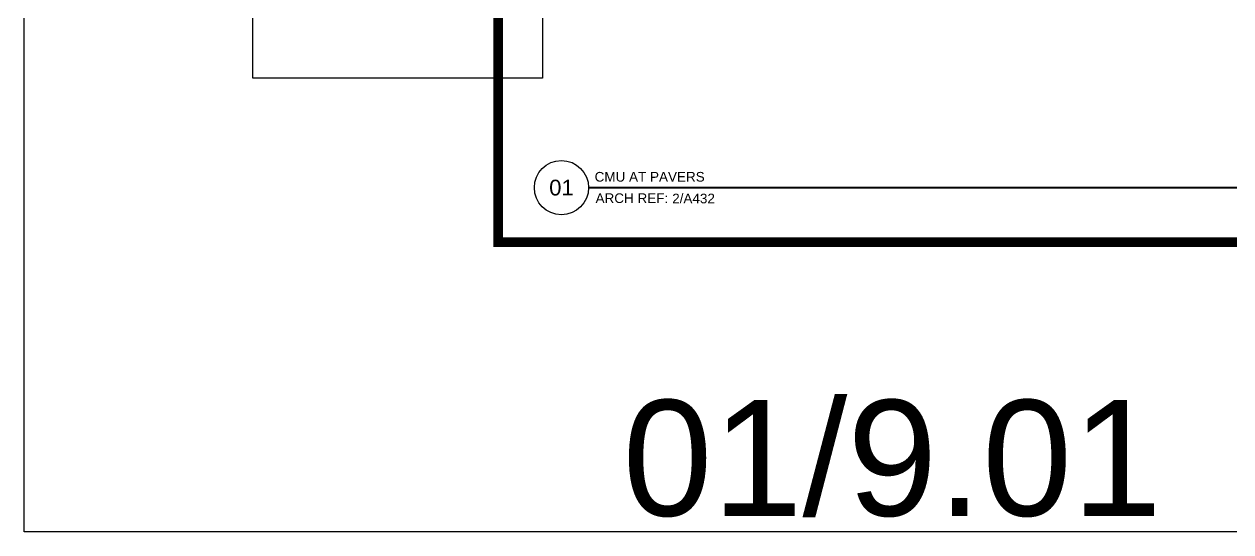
# Model space of a CAD drawing. Header units: inches. Extents: x -257 to 21868, y -296 to 108.
# Drawn here: x -20.1 to 30, y -11.8 to 9.3 of the extents above; entities that cross this region are included whole.
import ezdxf
from ezdxf.enums import TextEntityAlignment as Align

# ---------------------------------------------------------------- set-up
doc = ezdxf.new("R2010")
doc.units = ezdxf.units.IN
doc.header["$MEASUREMENT"] = 0
doc.layers.get('Defpoints').update_dxf_attribs({"color": 3})
doc.layers.add('NSE-Border', color=156, linetype='Continuous', plot=False)
doc.layers.add('NSE-Detail Border', color=7, linetype='Continuous')
doc.layers.add('NSE-Elev-Title', color=51, linetype='Continuous', lineweight=40)
doc.styles.add('004 - NSSM - Standard', font='arial.ttf', dxfattribs={"height": 0.4})
doc.styles.add('008 - NSSM - Standard', font='arial.ttf', dxfattribs={"height": 0.8})
doc.styles.add('048 - NSSM - Standard', font='arial.ttf', dxfattribs={"height": 4.8})

# ---------------------------------------------------------------- blocks, each defined once
blk = doc.blocks.new('*U11')
at = {"ltscale": 0.0625}
blk.add_wipeout([(8.172, 1.036), (0, 1.036), (0, 0), (8.172, 0)], dxfattribs=at)
at = {"layer": 'Defpoints'}
blk.add_circle((0.656, 0.567), 0.281, dxfattribs=at)
at = {"layer": 'NSE-Border', "ltscale": 0.0625, "const_width": 0.1}
blk.add_lwpolyline([(0, 0), (8.172, 0), (8.172, 11.312), (0, 11.312)], close=True, dxfattribs=at)
at = {"layer": 'NSE-Elev-Title'}
blk.add_line((0.938, 0.567), (7.797, 0.567), dxfattribs=at)
at = {"layer": 'Defpoints', "style": '008 - NSSM - Standard'}
blk.add_attdef('DETAIL_NUMBER', text='', height=0.163, dxfattribs=at).set_placement((0.656, 0.567), align=Align.MIDDLE_CENTER)
at = {"layer": 'NSE-Elev-Title', "style": '004 - NSSM - Standard'}
blk.add_text('ARCH REF:', height=0.1, dxfattribs=at).set_placement((1.386, 0.457), align=Align.MIDDLE_CENTER)
for tag, p in [('DETAIL_DESCRIPTION', (1, 0.629)), ('ARCH_REF', (1.804, 0.404))]:
    blk.add_attdef(tag, p, '', height=0.1, dxfattribs=at)
blk = doc.blocks.new('*U20')
blk.add_wipeout([(12, 4), (12, -24.975), (0, -24.975), (0, 4)])
at = {"layer": 'Defpoints', "transparency": 33554457}
blk.add_lwpolyline([(0, 4), (12, 4), (12, -24.975), (0, -24.975)], close=True, dxfattribs=at)

msp = doc.modelspace()

# ---------------------------------------------------------------- linework, layer by layer
at = {"layer": 'Defpoints'}
msp.add_lwpolyline([(-20.05002, 58), (555.94998, 58), (555.94998, -11.75), (-20.05002, -11.75)], close=True, dxfattribs=at)

# ---------------------------------------------------------------- texts
at = {"layer": 'Defpoints', "insert": (15.94998, -6.28629), "char_height": 4.8, "attachment_point": 2, "style": '048 - NSSM - Standard'}
msp.add_mtext_dynamic_manual_height_columns('01/9.01', width=15.7513444, gutter_width=2, heights=[0], dxfattribs=at)

# ---------------------------------------------------------------- next in the draw order: block references
msp.add_blockref('*U20', (-10.56028, 32.02789))

# ---------------------------------------------------------------- next in the draw order: block references
at = {"layer": 'NSE-Detail Border', "xscale": 4, "yscale": 4, "zscale": 4}
msp.add_blockref('*U11', (-0.39377, 0.25), dxfattribs=at).add_auto_attribs({'DETAIL_DESCRIPTION': 'CMU AT PAVERS', 'ARCH_REF': '2/A432', 'DETAIL_NUMBER': '01'})

doc.saveas('drawing.dxf')
